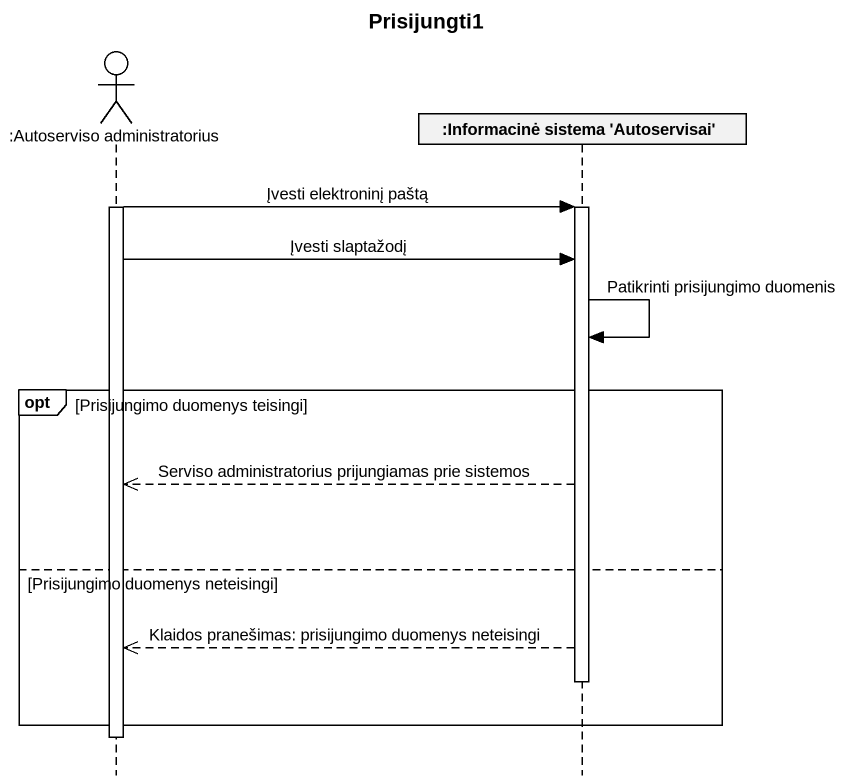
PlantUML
@startuml
title Prisijungti1
hide footbox
actor ":Autoserviso administratorius" as Autoserviso_administratorius
participant ":Informacinė sistema 'Autoservisai'" as Informacinė_sistema

activate Autoserviso_administratorius
Autoserviso_administratorius -> Informacinė_sistema : Įvesti elektroninį paštą
activate Informacinė_sistema
Autoserviso_administratorius -> Informacinė_sistema : Įvesti slaptažodį
Informacinė_sistema -> Informacinė_sistema : Patikrinti prisijungimo duomenis
opt Prisijungimo duomenys teisingi
  Informacinė_sistema -->> Autoserviso_administratorius : Serviso administratorius prijungiamas prie sistemos
else Prisijungimo duomenys neteisingi
  Informacinė_sistema -->> Autoserviso_administratorius : Klaidos pranešimas: prisijungimo duomenys neteisingi
  deactivate Informacinė_sistema
end
deactivate Autoserviso_administratorius
@enduml
